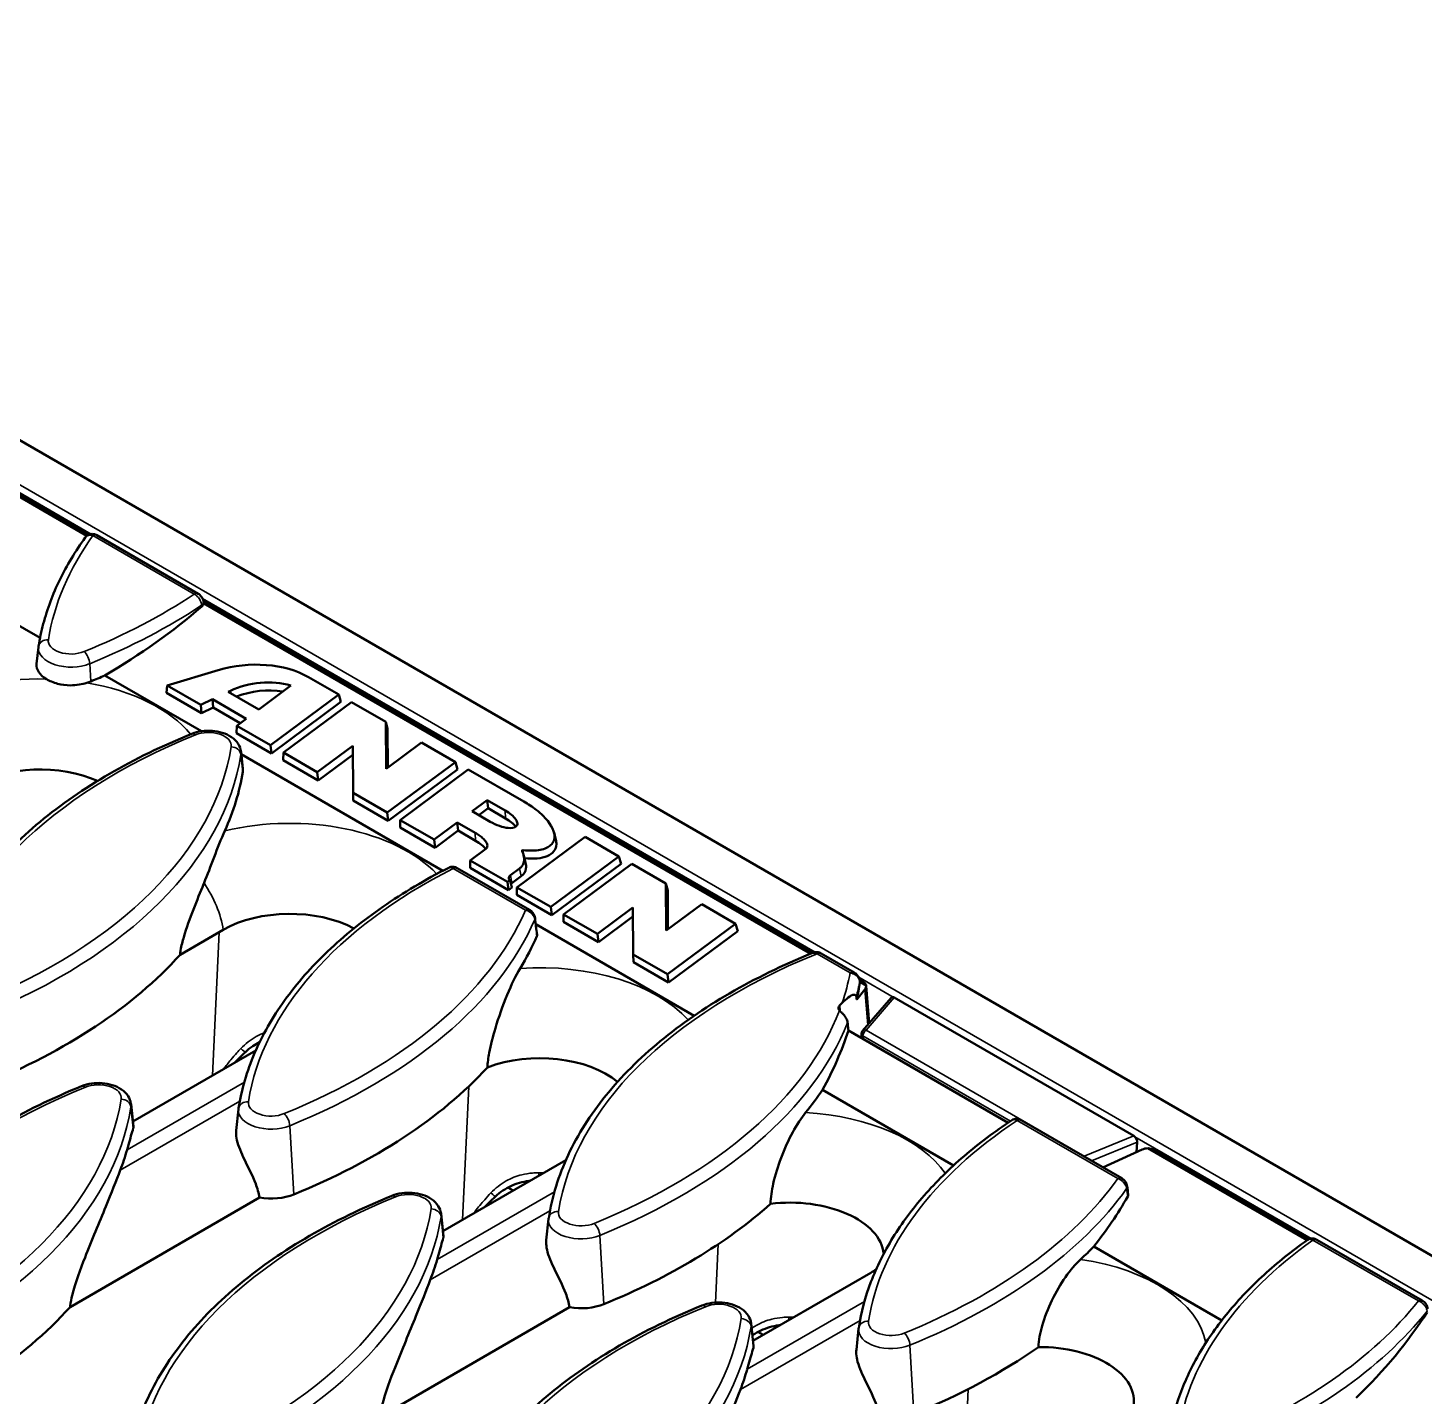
# Model space of a CAD drawing. Header units: millimetres. Extents: x 0 to 4362, y -130 to 2100.
# Drawn here: x 785.9 to 926.9, y 650 to 788.2 of the extents above; entities that cross this region are included whole.
import ezdxf

# ---------------------------------------------------------------- set-up
doc = ezdxf.new("R2010")
doc.units = ezdxf.units.MM
doc.header["$LTSCALE"] = 5
doc.layers.add('Sichtbar (ISO)', color=7, linetype='Continuous', lineweight=50)
doc.layers.add('Sichtbar schmal (ISO)', color=7, linetype='Continuous', lineweight=35)

msp = doc.modelspace()

# ---------------------------------------------------------------- linework, layer by layer
at = {"layer": 'Sichtbar (ISO)'}
for p, q in [((1066.53, 584.064), (712.976, 788.188)), ((792.067, 737.013), (777.53, 745.406)), ((791.893, 736.91), (777.556, 745.187)), ((803.121, 731.056), (792.898, 736.958)), ((787.152, 726.583), (780.019, 730.701)), ((865.205, 694.787), (803.647, 730.328)), ((803.672, 730.152), (803.663, 730.229)), ((864.996, 694.704), (803.674, 730.108)), ((786.993, 725.662), (786.811, 723.964)), ((803.454, 717.171), (793.707, 722.798)), ((799.998, 721.788), (805.132, 723.325)), ((814.264, 722.627), (817.32, 720.863)), ((799.936, 721.049), (799.998, 721.788)), ((803.472, 719.008), (799.936, 721.049)), ((803.385, 719.832), (799.998, 721.788)), ((806.154, 721.151), (806.372, 721.254)), ((809.241, 719.368), (806.154, 721.151)), ((812.484, 721.775), (809.241, 719.368)), ((817.32, 720.863), (810.442, 715.757)), ((817.543, 720.122), (817.32, 720.863)), ((804.554, 720.389), (803.385, 719.832)), ((803.472, 719.008), (803.385, 719.832)), ((804.641, 719.565), (803.472, 719.008)), ((807.964, 718.42), (804.554, 720.389)), ((804.641, 719.565), (804.554, 720.389)), ((807.378, 717.985), (804.641, 719.565)), ((817.543, 720.122), (810.543, 714.926)), ((811.745, 715.006), (818.622, 720.111)), ((818.622, 720.111), (822.07, 718.12)), ((807.007, 716.967), (807.031, 717.727)), ((807.031, 717.727), (807.964, 718.42)), ((810.442, 715.757), (807.031, 717.727)), ((822.257, 717.4), (822.07, 718.12)), ((822.07, 718.12), (822.107, 713.366)), ((810.543, 714.926), (807.007, 716.967)), ((822.257, 717.4), (822.287, 713.5)), ((807.454, 715.086), (807.636, 713.388)), ((810.543, 714.926), (810.442, 715.757)), ((811.721, 714.245), (811.745, 715.006)), ((815.156, 713.036), (811.745, 715.006)), ((818.743, 715.698), (815.156, 713.036)), ((818.779, 710.944), (818.743, 715.698)), ((822.107, 713.366), (825.693, 716.028)), ((825.693, 716.028), (829.105, 714.059)), ((827.849, 703.086), (807.479, 714.847)), ((815.257, 712.204), (811.721, 714.245)), ((818.75, 714.797), (815.257, 712.204)), ((829.105, 714.059), (822.227, 708.953)), ((829.328, 713.318), (829.105, 714.059)), ((815.257, 712.204), (815.156, 713.036)), ((829.328, 713.318), (822.328, 708.122)), ((823.53, 708.201), (830.407, 713.307)), ((830.407, 713.307), (836.002, 710.076)), ((822.227, 708.953), (818.779, 710.944)), ((818.793, 710.163), (818.779, 710.944)), ((822.328, 708.122), (818.793, 710.163)), ((830.786, 709.085), (832.308, 710.215)), ((832.409, 709.384), (831.473, 708.689)), ((832.409, 709.384), (832.308, 710.215)), ((832.308, 710.215), (834.138, 709.159)), ((834.177, 708.363), (832.409, 709.384)), ((822.328, 708.122), (822.227, 708.953)), ((823.507, 707.441), (823.53, 708.201)), ((826.942, 706.232), (823.53, 708.201)), ((829.275, 707.964), (826.942, 706.232)), ((831.104, 706.907), (829.275, 707.964)), ((829.375, 707.132), (829.275, 707.964)), ((832.615, 708.029), (830.786, 709.085)), ((827.042, 705.4), (823.507, 707.441)), ((829.375, 707.132), (827.042, 705.4)), ((831.143, 706.111), (829.375, 707.132)), ((835.315, 701.397), (842.192, 706.503)), ((839.063, 706.934), (839.249, 706.199)), ((842.192, 706.503), (845.604, 704.533)), ((827.042, 705.4), (826.942, 706.232)), ((830.601, 704.119), (832.173, 705.286)), ((830.578, 703.359), (830.601, 704.119)), ((834.366, 701.945), (830.601, 704.119)), ((835.999, 704.619), (836.185, 703.884)), ((845.604, 704.533), (838.727, 699.427)), ((845.827, 703.792), (838.827, 698.596)), ((840.029, 698.676), (846.906, 703.781)), ((845.827, 703.792), (845.604, 704.533)), ((846.906, 703.781), (850.354, 701.79)), ((836.582, 699.135), (829.282, 703.35)), ((834.467, 701.113), (830.578, 703.359)), ((835.585, 703.316), (834.651, 702.623)), ((835.747, 702.53), (834.813, 701.837)), ((834.598, 702.117), (834.366, 701.945)), ((834.467, 701.113), (834.366, 701.945)), ((834.817, 701.373), (834.467, 701.113)), ((835.292, 700.637), (835.315, 701.397)), ((838.727, 699.427), (835.315, 701.397)), ((850.541, 701.07), (850.354, 701.79)), ((850.354, 701.79), (850.391, 697.036)), ((850.541, 701.07), (850.571, 697.17)), ((838.827, 698.596), (835.292, 700.637)), ((838.827, 698.596), (838.727, 699.427)), ((850.391, 697.036), (853.977, 699.698)), ((853.977, 699.698), (857.389, 697.729)), ((840.006, 697.915), (840.029, 698.676)), ((843.441, 696.706), (840.029, 698.676)), ((847.027, 699.368), (843.441, 696.706)), ((847.034, 698.467), (843.541, 695.874)), ((847.064, 694.614), (847.027, 699.368)), ((801.294, 694.6), (805.658, 697.119)), ((853.212, 688.443), (837.222, 697.675)), ((843.541, 695.874), (840.006, 697.915)), ((843.541, 695.874), (843.441, 696.706)), ((857.389, 697.729), (850.512, 692.623)), ((857.612, 696.988), (850.612, 691.792)), ((857.612, 696.988), (857.389, 697.729)), ((850.512, 692.623), (847.064, 694.614)), ((847.077, 693.833), (847.064, 694.614)), ((850.612, 691.792), (847.077, 693.833)), ((869.369, 692.808), (866.032, 694.734)), ((850.612, 691.792), (850.512, 692.623)), ((869.633, 690.066), (870.459, 691.095)), ((870.296, 691.848), (869.929, 692.06)), ((869.953, 691.882), (869.946, 691.952)), ((869.955, 691.841), (870.587, 691.476)), ((870.588, 691.466), (870.893, 687.689)), ((867.92, 689.494), (868.164, 689.738)), ((869.595, 690.368), (869.603, 690.3)), ((870.231, 686.925), (873.116, 690.262)), ((873.418, 690.271), (897.604, 676.306)), ((868.72, 687.655), (868.712, 687.726)), ((884.931, 677.637), (868.794, 686.954)), ((809.255, 685.612), (809.15, 685.672)), ((870.14, 686.177), (870.111, 686.56)), ((796.529, 677.77), (808.947, 684.94)), ((879.412, 673.317), (866.185, 680.953)), ((796.342, 679.51), (796.584, 677.259)), ((807.196, 679.005), (806.966, 676.859)), ((896.399, 672.03), (886.239, 677.896)), ((897.96, 675.664), (897.878, 674.664)), ((894.506, 673.123), (898.459, 674.93)), ((915.111, 665.77), (899.02, 675.06)), ((899.664, 674.892), (915.285, 665.874)), ((827.843, 666.689), (840.261, 673.859)), ((790.183, 659.024), (809.322, 670.074)), ((834.937, 670.785), (834.404, 671.092)), ((827.657, 668.429), (827.898, 666.178)), ((838.511, 667.924), (838.28, 665.778)), ((926.756, 659.675), (916.107, 665.823)), ((906.5, 657.677), (893.586, 665.133)), ((859.158, 655.608), (871.047, 662.472)), ((821.497, 647.943), (840.637, 658.993)), ((858.971, 657.348), (859.213, 655.097)), ((860.19, 656.204), (859.658, 656.512)), ((869.825, 656.843), (869.595, 654.697))]:
    msp.add_line(p, q, dxfattribs=at)
msp.add_arc((870.61, 686.598), 0.5, 139.15741, 184.29153, dxfattribs=at)
for centre, major_axis, ratio, start_param, end_param in [((755.398, 752.586), (62.659, 9.076), 0.6520342, 5.2726161, 5.4877897), ((790.279, 723.84), (-3.475, 0), 0.5773503, 6.221282, 7.0556851), ((807.993, 717.973), (8.879, 1.183), 0.6531973, 0.703639, 1.8107877), ((790.279, 723.84), (-3.475, 0), 0.5773503, 2.0441249, 2.1848933), ((755.955, 751.948), (-63.043, 0), 0.5773503, 2.1848933, 2.2128478), ((809.502, 718.088), (6.011, 0.801), 0.6531973, 0.9670748, 2.0294566), ((809.602, 717.338), (-5.925, -0.789), 0.6531973, 4.2699815, 5.0796525), ((787.122, 707.821), (9.5, 0), 0.5773503, 0.9087248, 2.3561945), ((744.843, 716.372), (63.043, 0), 0.5773503, 6.025513, 6.1926871), ((804.167, 713.264), (3.475, 0), 0.5773503, 6.1926871, 6.3450887), ((835.911, 705.099), (-0.0867, -0.0116), 0.6531973, 4.3423006, 6.4970147), ((835.067, 702.383), (-0.582, -0.078), 0.6531973, 5.4160279, 6.8373485), ((835.167, 701.633), (-0.496, -0.066), 0.6531973, 5.4160279, 5.784925), ((812.375, 693.241), (9.5, 0), 0.5773503, 0.8211947, 2.3561945), ((-14577.33, 8807.176), (-12303.956, 18159.388), 0.524433, 3.9365879, 3.9366839), ((776.158, 705.291), (63.043, 0), 0.5773503, 5.945087, 6.0387427), ((744.843, 711.473), (-63.568, 0), 0.5773503, 2.1848933, 2.6638716), ((806.912, 690.846), (63.086, 9.138), 0.6520342, 6.0460877, 6.0871537), ((869.587, 691.44), (1.002, 0), 0.5761372, 0.0615695, 0.7837856), ((869.594, 691.353), (0.992, 0.136), 0.65517, 5.6770356, 6.2617141), ((873.426, 689.855), (-0.27, 0.44), 0.5635385, 5.7945313, 6.4600933), ((868.789, 689.206), (-1.002, 0), 0.5761372, 5.7600763, 6.7232668), ((806.912, 690.846), (63.086, 9.138), 0.6520342, 5.8275977, 5.972086), ((837.629, 678.66), (9.5, 0), 0.5773503, 0.5994085, 2.1622743), ((776.158, 700.392), (-63.568, 0), 0.5773503, 2.1848933, 2.6544833), ((807.472, 694.21), (63.043, 0), 0.5773503, 5.841854, 5.9103823), ((897.595, 675.901), (0.265, -0.429), 0.5902229, 0.6750083, 1.9936861), ((733.731, 680.796), (63.043, 0), 0.5773503, 6.0631154, 6.1203042), ((898.958, 674.399), (0.995, 0.136), 0.6505352, 1.4208857, 2.0055642), ((898.958, 674.482), (1, 0), 0.5785655, 0.7858838, 1.5080999), ((-11064.801, 6853.46), (-9559.726, 14110.087), 0.524407, 3.9453581, 3.9454162), ((810.482, 672.284), (-4, 0), 0.5773503, 1.2765781, 2.1848933), ((838.228, 680.765), (62.979, 9.122), 0.6520342, 5.683845, 5.8100989), ((807.472, 689.311), (-63.568, 0), 0.5773503, 2.1848933, 2.5696819), ((862.883, 664.08), (9.5, 0), 0.5773503, 0.0600704, 1.7784158), ((838.787, 683.129), (-63.043, 0), 0.5773503, 2.5828256, 2.6244264), ((765.046, 669.715), (63.043, 0), 0.5773503, 6.0631154, 6.1203042), ((733.731, 675.897), (-63.568, 0), 0.5773503, 2.1848933, 2.6638716), ((841.797, 661.203), (-4, 0), 0.5773503, 1.2765781, 2.1848933), ((869.544, 670.685), (62.873, 9.107), 0.6520342, 5.5453924, 5.7705274), ((838.787, 678.23), (-63.568, 0), 0.5773503, 2.1848933, 2.4556583), ((888.137, 649.5), (9.5, 0), 0.5773503, 6.1702612, 7.8707182), ((796.361, 658.634), (63.043, 0), 0.5773503, 6.0631154, 6.1203042)]:
    msp.add_ellipse(centre, major_axis=major_axis, ratio=ratio, start_param=start_param, end_param=end_param, dxfattribs=at)
for points, knots in [([(787.004, 725.748), (787.124, 726.507), (787.283, 727.263), (787.681, 728.767), (787.919, 729.514), (788.474, 730.997), (788.79, 731.733), (789.499, 733.189), (789.891, 733.91), (790.749, 735.334), (791.216, 736.037), (791.718, 736.73)], [5.58828531, 5.58828531, 5.58828531, 5.58828531, 5.64939392, 5.64939392, 5.71050254, 5.71050254, 5.77161115, 5.77161115, 5.83271977, 5.83271977, 5.89382838, 5.89382838, 5.89382838, 5.89382838]), ([(792.898, 736.958), (792.85, 736.986), (792.797, 737.011), (792.675, 737.055), (792.606, 737.073), (792.45, 737.092), (792.359, 737.092), (792.169, 737.057), (792.07, 737.022), (791.899, 736.921), (791.824, 736.858), (791.747, 736.77), (791.732, 736.75), (791.718, 736.73)], [0, 0, 0, 0, 0.004537776, 0.004537776, 0.009075553, 0.009075553, 0.013613329, 0.013613329, 0.017915634, 0.017915634, 0.021666045, 0.021666045, 0.022688882, 0.022688882, 0.022688882, 0.022688882]), ([(803.663, 730.229), (803.654, 730.307), (803.637, 730.377), (803.594, 730.506), (803.568, 730.565), (803.507, 730.677), (803.473, 730.729), (803.395, 730.831), (803.351, 730.879), (803.249, 730.971), (803.191, 731.016), (803.121, 731.056)], [0, 0, 0, 0, 0.005904184, 0.005904184, 0.011808368, 0.011808368, 0.017712551, 0.017712551, 0.023616735, 0.023616735, 0.029520919, 0.029520919, 0.029520919, 0.029520919]), ([(803.674, 730.108), (803.672, 730.051), (803.656, 729.992), (803.595, 729.874), (803.548, 729.815), (803.486, 729.762)], [0.065553556, 0.065553556, 0.065553556, 0.065553556, 0.091851491, 0.091851491, 0.120661478, 0.120661478, 0.120661478, 0.120661478]), ([(803.672, 730.152), (803.673, 730.142), (803.674, 730.133), (803.674, 730.118), (803.674, 730.113), (803.674, 730.108)], [0.057706067, 0.057706067, 0.057706067, 0.057706067, 0.0626372584, 0.0626372584, 0.0652883018, 0.0652883018, 0.0652883018, 0.0652883018]), ([(786.993, 725.662), (786.993, 725.668), (786.994, 725.673), (786.995, 725.685), (786.996, 725.691), (786.998, 725.702), (786.998, 725.708), (787, 725.72), (787.001, 725.725), (787.003, 725.737), (787.003, 725.742), (787.004, 725.748)], [5.559690499, 5.559690499, 5.559690499, 5.559690499, 5.565409461, 5.565409461, 5.571128423, 5.571128423, 5.576847385, 5.576847385, 5.582566347, 5.582566347, 5.588285309, 5.588285309, 5.588285309, 5.588285309]), ([(791.863, 722.054), (791.622, 721.983), (791.367, 721.922), (790.812, 721.829), (790.511, 721.801), (789.767, 721.798), (789.332, 721.855), (788.499, 722.079), (788.114, 722.248), (787.79, 722.44)], [-0.44284758, -0.44284758, -0.44284758, -0.44284758, -0.36163015, -0.36163015, -0.27132763, -0.27132763, -0.13894718, -0.13894718, 0, 0, 0, 0]), ([(775.893, 690.172), (776.231, 692.324), (776.892, 694.453), (778.829, 698.595), (780.105, 700.608), (783.221, 704.46), (785.062, 706.299), (789.249, 709.757), (791.596, 711.375), (796.725, 714.348), (799.508, 715.702), (802.467, 716.907)], [5.58828531, 5.58828531, 5.58828531, 5.58828531, 5.76152555, 5.76152555, 5.9347658, 5.9347658, 6.10800604, 6.10800604, 6.28124629, 6.28124629, 6.45448653, 6.45448653, 6.45448653, 6.45448653]), ([(802.467, 716.907), (802.786, 717.037), (803.128, 717.125), (803.827, 717.224), (804.184, 717.236), (804.887, 717.183), (805.232, 717.12), (805.892, 716.913), (806.205, 716.77), (806.754, 716.395), (806.994, 716.166), (807.31, 715.662), (807.409, 715.41), (807.449, 715.123), (807.451, 715.105), (807.454, 715.086)], [0.1713012, 0.1713012, 0.1713012, 0.1713012, 0.5447081, 0.5447081, 0.9139605, 0.9139605, 1.2818418, 1.2818418, 1.6552499, 1.6552499, 2.0093361, 2.0093361, 2.2758247, 2.2758247, 2.2942911, 2.2942911, 2.2942911, 2.2942911]), ([(836.002, 710.076), (836.458, 709.813), (836.883, 709.528), (837.512, 709.035), (837.743, 708.834), (838.663, 707.933), (839.073, 707.216), (839.124, 706.44), (839.099, 706.264), (838.978, 705.947), (838.88, 705.806), (838.63, 705.565), (838.48, 705.464), (838.12, 705.299), (837.911, 705.234), (837.19, 705.093), (836.594, 705.08), (835.935, 705.156)], [-1.5707963, -1.5707963, -1.5707963, -1.5707963, -1.2929744, -1.2929744, -1.1094559, -1.1094559, -0.4738838, -0.4738838, -0.2700097, -0.2700097, -0.0661356, -0.0661356, 0.1273485, 0.1273485, 0.3208326, 0.3208326, 0.7203944, 0.7203944, 0.7203944, 0.7203944]), ([(834.138, 709.159), (834.607, 708.888), (835.191, 708.4), (835.419, 707.844), (835.318, 707.621), (835.039, 707.413), (834.76, 707.371), (833.899, 707.446), (833.202, 707.69), (832.615, 708.029)], [-1.5707963, -1.5707963, -1.5707963, -1.5707963, -0.7853982, -0.3926991, 0, 0, 0.5890486, 0.5890486, 1.5707963, 1.5707963, 1.5707963, 1.5707963]), ([(805.805, 707.097), (805.44, 706.298), (805.071, 705.343), (804.39, 703.558), (804.053, 702.657), (803.719, 701.846)], [-0.63236248, -0.63236248, -0.63236248, -0.63236248, -0.31426587, -0.31426587, 0, 0, 0, 0]), ([(832.173, 705.286), (832.228, 705.327), (832.268, 705.375), (832.31, 705.462), (832.321, 705.498), (832.344, 705.668), (832.297, 705.818), (832.126, 706.083), (832.035, 706.191), (831.82, 706.403), (831.698, 706.506), (831.422, 706.711), (831.268, 706.813), (831.104, 706.907)], [-3.1415927, -3.1415927, -3.1415927, -3.1415927, -2.9511233, -2.9511233, -2.8253065, -2.8253065, -2.3895705, -2.3895705, -2.1100262, -2.1100262, -1.8447282, -1.8447282, -1.5707963, -1.5707963, -1.5707963, -1.5707963]), ([(835.828, 705.076), (835.872, 704.985), (835.91, 704.896), (835.961, 704.75), (835.978, 704.693), (836.043, 704.443), (836.058, 704.26), (836.027, 703.984), (836.001, 703.882), (835.924, 703.697), (835.874, 703.612), (835.749, 703.455), (835.673, 703.382), (835.585, 703.316)], [-0.6949133, -0.6949133, -0.6949133, -0.6949133, -0.6106505, -0.6106505, -0.55498972, -0.55498972, -0.36222206, -0.36222206, -0.23855288, -0.23855288, -0.12118626, -0.12118626, 0, 0, 0, 0]), ([(839.248, 706.199), (839.287, 706.043), (839.373, 705.338), (838.645, 704.393), (837.003, 704.241), (836.069, 704.342)], [-0.5803925, -0.5803925, -0.5803925, -0.5803925, -0.425201, 0.1475967, 0.708826, 0.708826, 0.708826, 0.708826]), ([(836.184, 703.884), (836.237, 703.678), (836.274, 703.146), (836.017, 702.73), (835.747, 702.53)], [-0.54920673, -0.54920673, -0.54920673, -0.54920673, -0.34745665, 0, 0, 0, 0]), ([(807.207, 679.091), (807.503, 680.972), (808.046, 682.837), (809.604, 686.483), (810.62, 688.265), (813.094, 691.706), (814.552, 693.365), (817.873, 696.528), (819.736, 698.032), (823.823, 700.854), (826.046, 702.171), (828.425, 703.383)], [5.58828531, 5.58828531, 5.58828531, 5.58828531, 5.73976506, 5.73976506, 5.89124481, 5.89124481, 6.04272456, 6.04272456, 6.1942043, 6.1942043, 6.34568405, 6.34568405, 6.34568405, 6.34568405]), ([(829.282, 703.35), (829.248, 703.37), (829.21, 703.389), (829.126, 703.424), (829.079, 703.44), (828.975, 703.465), (828.918, 703.474), (828.791, 703.479), (828.721, 703.475), (828.574, 703.446), (828.498, 703.42), (828.425, 703.383)], [0, 0, 0, 0, 0.003006332, 0.003006332, 0.006012664, 0.006012664, 0.009018996, 0.009018996, 0.012025328, 0.012025328, 0.015031659, 0.015031659, 0.015031659, 0.015031659]), ([(803.719, 701.846), (803.703, 701.807), (803.687, 701.768), (803.355, 700.959), (802.997, 700.086), (802.291, 698.265), (801.94, 697.321), (801.549, 695.965), (801.43, 695.497), (801.329, 694.893), (801.309, 694.744), (801.294, 694.6)], [1.10265107, 1.10265107, 1.10265107, 1.10265107, 1.11771854, 1.11771854, 1.4148714, 1.4148714, 1.71202425, 1.71202425, 1.84425797, 1.84425797, 1.88761898, 1.88761898, 1.88761898, 1.88761898]), ([(837.145, 698.305), (837.134, 698.401), (837.11, 698.483), (837.054, 698.626), (837.021, 698.689), (836.95, 698.801), (836.912, 698.851), (836.83, 698.944), (836.786, 698.986), (836.691, 699.065), (836.64, 699.102), (836.582, 699.135)], [0, 0, 0, 0, 0.00632804, 0.00632804, 0.012656081, 0.012656081, 0.018984121, 0.018984121, 0.025312161, 0.025312161, 0.031640201, 0.031640201, 0.031640201, 0.031640201]), ([(838.522, 668.01), (838.86, 670.162), (839.521, 672.291), (841.459, 676.433), (842.734, 678.446), (845.851, 682.298), (847.691, 684.137), (851.879, 687.595), (854.226, 689.213), (859.355, 692.186), (862.137, 693.54), (865.097, 694.745)], [5.58828531, 5.58828531, 5.58828531, 5.58828531, 5.76152555, 5.76152555, 5.9347658, 5.9347658, 6.10800604, 6.10800604, 6.28124629, 6.28124629, 6.45448653, 6.45448653, 6.45448653, 6.45448653]), ([(865.097, 694.745), (865.109, 694.75), (865.12, 694.755), (865.144, 694.764), (865.156, 694.769), (865.18, 694.778), (865.193, 694.782), (865.217, 694.791), (865.229, 694.796), (865.253, 694.805), (865.265, 694.809), (865.277, 694.813)], [0.171301222, 0.171301222, 0.171301222, 0.171301222, 0.18523411, 0.18523411, 0.199166999, 0.199166999, 0.213099887, 0.213099887, 0.227032775, 0.227032775, 0.240965663, 0.240965663, 0.240965663, 0.240965663]), ([(866.032, 694.734), (866.001, 694.752), (865.966, 694.77), (865.891, 694.802), (865.849, 694.817), (865.758, 694.842), (865.708, 694.852), (865.599, 694.863), (865.54, 694.864), (865.413, 694.851), (865.345, 694.837), (865.277, 694.813)], [0, 0, 0, 0, 0.002807933, 0.002807933, 0.005615866, 0.005615866, 0.0084238, 0.0084238, 0.011231733, 0.011231733, 0.014039666, 0.014039666, 0.014039666, 0.014039666]), ([(835.632, 693.218), (835.201, 692.51), (834.757, 691.591), (833.876, 689.446), (833.466, 688.272), (832.887, 686.332), (832.667, 685.478), (832.427, 684.196), (832.356, 683.692), (832.332, 683.214)], [-1.006934, -1.006934, -1.006934, -1.006934, -0.7077616, -0.7077616, -0.3937646, -0.3937646, -0.1524802, -0.1524802, 0, 0, 0, 0]), ([(869.946, 691.952), (869.935, 692.055), (869.91, 692.141), (869.851, 692.292), (869.816, 692.358), (869.741, 692.474), (869.701, 692.525), (869.618, 692.617), (869.575, 692.658), (869.483, 692.734), (869.433, 692.769), (869.376, 692.803), (869.372, 692.806), (869.369, 692.808)], [0, 0, 0, 0, 0.006259772, 0.006259772, 0.012974918, 0.012974918, 0.019690065, 0.019690065, 0.026405212, 0.026405212, 0.033120358, 0.033120358, 0.033575734, 0.033575734, 0.033575734, 0.033575734]), ([(868.164, 689.738), (868.358, 689.931), (868.571, 690.124), (868.989, 690.429), (869.194, 690.55), (869.438, 690.563), (869.513, 690.546), (869.57, 690.46), (869.583, 690.429), (869.591, 690.389), (869.593, 690.379), (869.595, 690.368)], [1.02240897, 1.02240897, 1.02240897, 1.02240897, 1.1385478, 1.1385478, 1.25468663, 1.25468663, 1.29853681, 1.29853681, 1.3120138, 1.3120138, 1.31586005, 1.31586005, 1.31586005, 1.31586005]), ([(867.882, 688.96), (867.925, 688.908), (867.981, 688.855), (868.059, 688.79), (868.07, 688.781), (868.081, 688.771)], [-0.174126598, -0.174126598, -0.174126598, -0.174126598, -0.14312711, -0.14312711, -0.137970745, -0.137970745, -0.137970745, -0.137970745]), ([(868.712, 687.726), (868.704, 687.804), (868.683, 687.893), (868.616, 688.084), (868.55, 688.216), (868.407, 688.438), (868.303, 688.564), (868.169, 688.695), (868.126, 688.735), (868.081, 688.771)], [0.00843399, 0.00843399, 0.00843399, 0.00843399, 0.03508812, 0.03508812, 0.07264121, 0.07264121, 0.11424483, 0.11424483, 0.13191335, 0.13191335, 0.13191335, 0.13191335]), ([(809.328, 685.763), (809.086, 685.645), (808.853, 685.51), (808.37, 685.185), (808.125, 684.988), (807.896, 684.775)], [0.39195084, 0.39195084, 0.39195084, 0.39195084, 0.49948818, 0.49948818, 0.62436022, 0.62436022, 0.62436022, 0.62436022]), ([(807.896, 684.775), (807.666, 684.561), (807.44, 684.34), (807.091, 683.986), (806.966, 683.857), (806.842, 683.725)], [1.215021696, 1.215021696, 1.215021696, 1.215021696, 1.277849631, 1.277849631, 1.313415744, 1.313415744, 1.313415744, 1.313415744]), ([(764.781, 654.596), (765.119, 656.748), (765.78, 658.877), (767.718, 663.019), (768.993, 665.032), (772.11, 668.884), (773.95, 670.723), (778.138, 674.181), (780.485, 675.799), (785.614, 678.772), (788.396, 680.126), (791.355, 681.331)], [5.58828531, 5.58828531, 5.58828531, 5.58828531, 5.76152555, 5.76152555, 5.9347658, 5.9347658, 6.10800604, 6.10800604, 6.28124629, 6.28124629, 6.45448653, 6.45448653, 6.45448653, 6.45448653]), ([(791.355, 681.331), (791.675, 681.461), (792.016, 681.549), (792.716, 681.648), (793.073, 681.66), (793.775, 681.607), (794.121, 681.544), (794.78, 681.338), (795.094, 681.194), (795.642, 680.819), (795.883, 680.591), (796.198, 680.086), (796.298, 679.834), (796.338, 679.547), (796.34, 679.529), (796.342, 679.51)], [0.1713012, 0.1713012, 0.1713012, 0.1713012, 0.5447081, 0.5447081, 0.9139605, 0.9139605, 1.2818418, 1.2818418, 1.6552499, 1.6552499, 2.0093361, 2.0093361, 2.2758247, 2.2758247, 2.2942911, 2.2942911, 2.2942911, 2.2942911]), ([(807.196, 679.005), (807.197, 679.011), (807.197, 679.016), (807.199, 679.028), (807.199, 679.034), (807.201, 679.045), (807.201, 679.051), (807.203, 679.063), (807.204, 679.068), (807.206, 679.08), (807.206, 679.086), (807.207, 679.091)], [5.559690499, 5.559690499, 5.559690499, 5.559690499, 5.565409461, 5.565409461, 5.571128423, 5.571128423, 5.576847385, 5.576847385, 5.582566347, 5.582566347, 5.588285309, 5.588285309, 5.588285309, 5.588285309]), ([(864.475, 678.663), (864.038, 678.129), (863.595, 677.449), (862.747, 675.888), (862.343, 675.01), (861.675, 673.249), (861.396, 672.359), (861.049, 670.786), (860.949, 670.1), (860.925, 669.447)], [-1.0965655, -1.0965655, -1.0965655, -1.0965655, -0.7906032, -0.7906032, -0.486598, -0.486598, -0.2130994, -0.2130994, 0, 0, 0, 0]), ([(796.562, 677.076), (796.425, 676.618), (796.26, 676.023), (796.036, 675.232), (795.989, 675.066), (795.94, 674.894)], [1.09829535, 1.09829535, 1.09829535, 1.09829535, 1.45268918, 1.45268918, 1.54121651, 1.54121651, 1.54121651, 1.54121651]), ([(796.583, 677.259), (796.585, 677.239), (796.586, 677.219), (796.583, 677.16), (796.575, 677.119), (796.562, 677.076)], [3.52470314, 3.52470314, 3.52470314, 3.52470314, 3.543240058, 3.543240058, 3.576592277, 3.576592277, 3.576592277, 3.576592277]), ([(809.322, 670.074), (809.245, 670.533), (809.108, 671.002), (808.617, 672.3), (808.177, 673.133), (807.642, 674.243), (807.485, 674.581), (807.218, 675.248), (807.109, 675.577), (806.983, 676.131), (806.947, 676.404), (806.954, 676.728), (806.959, 676.794), (806.966, 676.859)], [2.82851537, 2.82851537, 2.82851537, 2.82851537, 2.9796104, 2.9796104, 3.24690309, 3.24690309, 3.34987153, 3.34987153, 3.45283997, 3.45283997, 3.54324006, 3.54324006, 3.56691242, 3.56691242, 3.56691242, 3.56691242]), ([(869.837, 656.929), (870.082, 658.488), (870.496, 660.035), (871.653, 663.079), (872.395, 664.575), (874.191, 667.492), (875.245, 668.913), (877.644, 671.659), (878.989, 672.985), (881.948, 675.522), (883.562, 676.734), (885.298, 677.881)], [5.58828531, 5.58828531, 5.58828531, 5.58828531, 5.71380733, 5.71380733, 5.83932936, 5.83932936, 5.96485139, 5.96485139, 6.09037341, 6.09037341, 6.21589544, 6.21589544, 6.21589544, 6.21589544]), ([(886.239, 677.896), (886.201, 677.918), (886.16, 677.939), (886.066, 677.976), (886.014, 677.993), (885.898, 678.017), (885.834, 678.024), (885.691, 678.022), (885.612, 678.012), (885.452, 677.966), (885.371, 677.93), (885.298, 677.881)], [0, 0, 0, 0, 0.003280403, 0.003280403, 0.006560807, 0.006560807, 0.00984121, 0.00984121, 0.013121613, 0.013121613, 0.016402016, 0.016402016, 0.016402016, 0.016402016]), ([(795.254, 672.851), (794.851, 671.81), (794.358, 670.554), (793.144, 667.563), (792.396, 665.792), (791.251, 662.891), (790.709, 661.492), (790.314, 659.865), (790.241, 659.506), (790.192, 659.114), (790.187, 659.069), (790.183, 659.024)], [5.0571531, 5.0571531, 5.0571531, 5.0571531, 5.5983494, 5.5983494, 6.239433, 6.239433, 6.6427143, 6.6427143, 6.7428645, 6.7428645, 6.7559465, 6.7559465, 6.7559465, 6.7559465]), ([(836.652, 671.775), (836.611, 671.77), (836.57, 671.765), (836.204, 671.716), (835.887, 671.651), (835.275, 671.477), (834.982, 671.369), (834.415, 671.107), (834.142, 670.954), (833.624, 670.604), (833.378, 670.408), (833.149, 670.194)], [0.10934943, 0.10934943, 0.10934943, 0.10934943, 0.12487204, 0.12487204, 0.24974409, 0.24974409, 0.37461613, 0.37461613, 0.49948818, 0.49948818, 0.62436022, 0.62436022, 0.62436022, 0.62436022]), ([(896.952, 671.211), (896.941, 671.297), (896.92, 671.373), (896.87, 671.508), (896.84, 671.568), (896.773, 671.68), (896.737, 671.731), (896.656, 671.827), (896.613, 671.871), (896.515, 671.955), (896.461, 671.994), (896.399, 672.03)], [0, 0, 0, 0, 0.006097875, 0.006097875, 0.01219575, 0.01219575, 0.018293625, 0.018293625, 0.0243915, 0.0243915, 0.030489376, 0.030489376, 0.030489376, 0.030489376]), ([(796.096, 643.515), (796.434, 645.667), (797.095, 647.796), (799.032, 651.938), (800.308, 653.951), (803.424, 657.803), (805.265, 659.642), (809.453, 663.1), (811.799, 664.718), (816.928, 667.691), (819.711, 669.045), (822.67, 670.25)], [5.58828531, 5.58828531, 5.58828531, 5.58828531, 5.76152555, 5.76152555, 5.9347658, 5.9347658, 6.10800604, 6.10800604, 6.28124629, 6.28124629, 6.45448653, 6.45448653, 6.45448653, 6.45448653]), ([(822.67, 670.25), (822.989, 670.38), (823.331, 670.468), (824.03, 670.567), (824.387, 670.579), (825.09, 670.526), (825.435, 670.463), (826.095, 670.257), (826.408, 670.113), (826.957, 669.738), (827.197, 669.509), (827.513, 669.005), (827.612, 668.753), (827.652, 668.466), (827.655, 668.448), (827.657, 668.429)], [0.1713012, 0.1713012, 0.1713012, 0.1713012, 0.5447081, 0.5447081, 0.9139605, 0.9139605, 1.2818418, 1.2818418, 1.6552499, 1.6552499, 2.0093361, 2.0093361, 2.2758247, 2.2758247, 2.2942911, 2.2942911, 2.2942911, 2.2942911]), ([(833.149, 670.194), (832.92, 669.98), (832.694, 669.76), (832.345, 669.406), (832.22, 669.276), (832.096, 669.145)], [1.215021696, 1.215021696, 1.215021696, 1.215021696, 1.27784963, 1.27784963, 1.313415744, 1.313415744, 1.313415744, 1.313415744]), ([(897.054, 670.418), (897.055, 670.406), (897.056, 670.393), (897.058, 670.312), (897.039, 670.242), (897, 670.175)], [0.056999164, 0.056999164, 0.056999164, 0.056999164, 0.062742991, 0.062742991, 0.094204743, 0.094204743, 0.094204743, 0.094204743]), ([(838.511, 667.924), (838.511, 667.93), (838.512, 667.935), (838.513, 667.947), (838.514, 667.953), (838.515, 667.964), (838.516, 667.97), (838.518, 667.982), (838.519, 667.987), (838.52, 667.999), (838.521, 668.005), (838.522, 668.01)], [5.559690499, 5.559690499, 5.559690499, 5.559690499, 5.565409461, 5.565409461, 5.571128423, 5.571128423, 5.576847385, 5.576847385, 5.582566347, 5.582566347, 5.588285309, 5.588285309, 5.588285309, 5.588285309]), ([(827.877, 665.995), (827.74, 665.537), (827.574, 664.942), (827.351, 664.151), (827.304, 663.985), (827.255, 663.813)], [1.09829535, 1.09829535, 1.09829535, 1.09829535, 1.45268918, 1.45268918, 1.54121651, 1.54121651, 1.54121651, 1.54121651]), ([(827.898, 666.178), (827.9, 666.158), (827.901, 666.138), (827.897, 666.079), (827.89, 666.038), (827.877, 665.995)], [3.52470314, 3.52470314, 3.52470314, 3.52470314, 3.543240058, 3.543240058, 3.576592277, 3.576592277, 3.576592277, 3.576592277]), ([(840.637, 658.993), (840.559, 659.452), (840.422, 659.921), (839.932, 661.219), (839.492, 662.052), (838.957, 663.162), (838.8, 663.5), (838.532, 664.167), (838.423, 664.496), (838.298, 665.05), (838.262, 665.323), (838.269, 665.647), (838.273, 665.713), (838.28, 665.778)], [2.82851537, 2.82851537, 2.82851537, 2.82851537, 2.9796104, 2.9796104, 3.24690309, 3.24690309, 3.34987153, 3.34987153, 3.45283997, 3.45283997, 3.54324006, 3.54324006, 3.56691242, 3.56691242, 3.56691242, 3.56691242]), ([(901.152, 645.848), (901.382, 647.317), (901.764, 648.776), (902.818, 651.649), (903.491, 653.063), (905.115, 655.828), (906.067, 657.178), (908.231, 659.796), (909.444, 661.065), (912.115, 663.504), (913.571, 664.675), (915.14, 665.79)], [5.58828531, 5.58828531, 5.58828531, 5.58828531, 5.70655844, 5.70655844, 5.82483156, 5.82483156, 5.94310469, 5.94310469, 6.06137782, 6.06137782, 6.17965095, 6.17965095, 6.17965095, 6.17965095]), ([(916.107, 665.823), (916.068, 665.846), (916.024, 665.868), (915.925, 665.906), (915.87, 665.923), (915.748, 665.946), (915.68, 665.953), (915.532, 665.947), (915.452, 665.934), (915.292, 665.881), (915.211, 665.842), (915.14, 665.79)], [0, 0, 0, 0, 0.003375446, 0.003375446, 0.006750892, 0.006750892, 0.010126337, 0.010126337, 0.013501783, 0.013501783, 0.016877229, 0.016877229, 0.016877229, 0.016877229]), ([(892.242, 663.833), (891.729, 663.359), (891.212, 662.752), (890.224, 661.343), (889.755, 660.546), (888.948, 658.876), (888.602, 658), (888.153, 656.396), (888.018, 655.676), (887.978, 654.984)], [-1.0821006, -1.0821006, -1.0821006, -1.0821006, -0.7923876, -0.7923876, -0.5039885, -0.5039885, -0.2268958, -0.2268958, 0, 0, 0, 0]), ([(826.569, 661.77), (826.165, 660.729), (825.672, 659.473), (824.459, 656.482), (823.71, 654.711), (822.566, 651.81), (822.024, 650.411), (821.628, 648.784), (821.555, 648.425), (821.507, 648.033), (821.502, 647.988), (821.497, 647.943)], [5.0571531, 5.0571531, 5.0571531, 5.0571531, 5.5983494, 5.5983494, 6.239433, 6.239433, 6.6427143, 6.6427143, 6.7428645, 6.7428645, 6.7559465, 6.7559465, 6.7559465, 6.7559465]), ([(827.41, 632.434), (827.749, 634.586), (828.41, 636.715), (830.347, 640.857), (831.623, 642.87), (834.739, 646.722), (836.58, 648.561), (840.767, 652.019), (843.114, 653.637), (848.243, 656.61), (851.026, 657.964), (853.985, 659.169)], [5.58828531, 5.58828531, 5.58828531, 5.58828531, 5.76152555, 5.76152555, 5.9347658, 5.9347658, 6.10800604, 6.10800604, 6.28124629, 6.28124629, 6.45448653, 6.45448653, 6.45448653, 6.45448653]), ([(853.985, 659.169), (854.304, 659.299), (854.646, 659.387), (855.345, 659.486), (855.702, 659.498), (856.405, 659.445), (856.75, 659.382), (857.409, 659.175), (857.723, 659.032), (858.272, 658.657), (858.512, 658.428), (858.828, 657.924), (858.927, 657.672), (858.967, 657.385), (858.969, 657.367), (858.971, 657.348)], [0.1713012, 0.1713012, 0.1713012, 0.1713012, 0.5447081, 0.5447081, 0.9139605, 0.9139605, 1.2818418, 1.2818418, 1.6552499, 1.6552499, 2.0093361, 2.0093361, 2.2758247, 2.2758247, 2.2942911, 2.2942911, 2.2942911, 2.2942911]), ([(927.306, 658.838), (927.297, 658.923), (927.278, 658.999), (927.231, 659.134), (927.202, 659.196), (927.137, 659.31), (927.102, 659.362), (927.021, 659.462), (926.977, 659.508), (926.877, 659.596), (926.821, 659.638), (926.756, 659.675)], [0, 0, 0, 0, 0.006073661, 0.006073661, 0.012147322, 0.012147322, 0.018220983, 0.018220983, 0.024294644, 0.024294644, 0.030368305, 0.030368305, 0.030368305, 0.030368305]), ([(861.905, 657.195), (861.865, 657.19), (861.824, 657.185), (861.458, 657.136), (861.14, 657.071), (860.529, 656.897), (860.236, 656.789), (859.669, 656.527), (859.396, 656.374), (859.124, 656.19), (859.111, 656.181), (859.098, 656.172)], [0.10934943, 0.10934943, 0.10934943, 0.10934943, 0.12487204, 0.12487204, 0.24974409, 0.24974409, 0.37461613, 0.37461613, 0.49948818, 0.49948818, 0.5058273, 0.5058273, 0.5058273, 0.5058273]), ([(869.825, 656.843), (869.826, 656.849), (869.827, 656.854), (869.828, 656.866), (869.829, 656.872), (869.83, 656.883), (869.831, 656.889), (869.833, 656.901), (869.833, 656.906), (869.835, 656.918), (869.836, 656.923), (869.837, 656.929)], [5.559690499, 5.559690499, 5.559690499, 5.559690499, 5.565409461, 5.565409461, 5.571128423, 5.571128423, 5.576847385, 5.576847385, 5.582566347, 5.582566347, 5.588285309, 5.588285309, 5.588285309, 5.588285309]), ([(859.192, 654.914), (859.054, 654.456), (858.889, 653.861), (858.665, 653.07), (858.619, 652.904), (858.57, 652.732)], [1.09829535, 1.09829535, 1.09829535, 1.09829535, 1.45268918, 1.45268918, 1.54121651, 1.54121651, 1.54121651, 1.54121651]), ([(859.213, 655.097), (859.215, 655.077), (859.216, 655.057), (859.212, 654.998), (859.205, 654.957), (859.192, 654.914)], [3.52470314, 3.52470314, 3.52470314, 3.52470314, 3.543240058, 3.543240058, 3.576592277, 3.576592277, 3.576592277, 3.576592277]), ([(871.952, 647.912), (871.874, 648.371), (871.737, 648.84), (871.246, 650.138), (870.807, 650.971), (870.272, 652.081), (870.115, 652.419), (869.847, 653.086), (869.738, 653.415), (869.612, 653.969), (869.577, 654.242), (869.584, 654.566), (869.588, 654.632), (869.595, 654.697)], [2.82851537, 2.82851537, 2.82851537, 2.82851537, 2.9796104, 2.9796104, 3.24690309, 3.24690309, 3.34987153, 3.34987153, 3.45283997, 3.45283997, 3.54324006, 3.54324006, 3.56691242, 3.56691242, 3.56691242, 3.56691242]), ([(857.883, 650.689), (857.48, 649.648), (856.987, 648.392), (855.774, 645.401), (855.025, 643.63), (853.881, 640.729), (853.339, 639.33), (852.943, 637.703), (852.87, 637.344), (852.822, 636.952), (852.817, 636.907), (852.812, 636.862)], [5.0571531, 5.0571531, 5.0571531, 5.0571531, 5.5983494, 5.5983494, 6.239433, 6.239433, 6.6427143, 6.6427143, 6.7428645, 6.7428645, 6.7559465, 6.7559465, 6.7559465, 6.7559465])]:
    msp.add_open_spline(points, degree=3, knots=knots, dxfattribs=at)
for points, degree in [([(835.193, 707.528), (834.988, 707.803), (834.618, 708.108), (834.177, 708.363)], 3), ([(832.158, 705.277), (831.951, 705.552), (831.585, 705.856), (831.143, 706.111)], 3), ([(834.817, 701.373), (834.714, 701.716), (834.598, 702.117)], 2), ([(837.349, 696.626), (837.354, 696.578), (837.347, 696.529), (837.327, 696.482)], 3), ([(869.955, 691.841), (869.954, 691.826), (869.953, 691.811), (869.95, 691.797)], 3), ([(869.953, 691.882), (869.955, 691.868), (869.955, 691.854), (869.955, 691.841)], 3), ([(873.304, 690.315), (873.341, 690.308), (873.381, 690.292), (873.418, 690.271)], 3), ([(897.604, 676.306), (897.641, 676.285), (897.68, 676.255), (897.717, 676.22)], 3), ([(871.047, 662.472), (871.254, 662.592), (871.437, 662.71), (871.595, 662.821)], 3)]:
    msp.add_open_spline(points, degree=degree, dxfattribs=at)
for points, weights in [([(869.603, 690.3), (869.618, 690.183), (869.633, 690.066)], [1, 1.00000279167, 1.00000537019]), ([(868.794, 686.954), (868.757, 687.304), (868.72, 687.655)], [1.00000260634, 1.00000145906, 1])]:
    msp.add_rational_spline(points, weights, degree=2, dxfattribs=at)
at = {"layer": 'Sichtbar schmal (ISO)'}
for p, q in [((1062.641, 581.818), (709.087, 785.942)), ((784.995, 741.3), (792.304, 737.081)), ((792.498, 736.919), (802.721, 731.016)), ((803.557, 730.584), (865.444, 694.853)), ((792.281, 722.2), (792.176, 723.991)), ((806.418, 720.998), (806.372, 721.254)), ((807.628, 713.083), (807.446, 714.797)), ((834.177, 708.363), (834.138, 709.159)), ((831.143, 706.111), (831.104, 706.907)), ((835.979, 704.693), (835.935, 705.156)), ((828.882, 703.31), (836.182, 699.095)), ((834.813, 701.837), (834.651, 702.623)), ((835.747, 702.53), (835.585, 703.316)), ((805.246, 696.881), (804.571, 682.414)), ((865.632, 694.694), (868.969, 692.768)), ((869.835, 692.318), (873.304, 690.315)), ((869.942, 691.874), (869.95, 691.797)), ((870.459, 691.095), (870.748, 687.522)), ((870.579, 686.987), (873.418, 690.271)), ((867.971, 688.867), (867.92, 689.494)), ((892.602, 674.271), (870.579, 686.987)), ((809.255, 685.612), (809.15, 685.672)), ((870.256, 686.394), (885.159, 677.789)), ((870.278, 686.097), (870.256, 686.394)), ((795.94, 674.894), (807.788, 681.734)), ((830.453, 681.306), (829.825, 667.834)), ((807.335, 679.826), (795.254, 672.851)), ((796.562, 677.076), (796.335, 679.221)), ((812.787, 670.397), (812.379, 677.334)), ((885.839, 677.856), (895.999, 671.99)), ((897.604, 676.306), (892.602, 674.271)), ((893.352, 673.789), (897.96, 675.664)), ((897.717, 676.22), (915.52, 665.942)), ((827.255, 663.813), (839.103, 670.653)), ((834.937, 670.785), (834.404, 671.092)), ((838.65, 668.745), (826.569, 661.77)), ((827.877, 665.995), (827.649, 668.14)), ((844.102, 659.316), (843.694, 666.253)), ((915.707, 665.784), (926.356, 659.635)), ((855.644, 665.364), (855.369, 659.475)), ((858.57, 652.732), (870.417, 659.572)), ((869.965, 657.664), (857.883, 650.689)), ((859.192, 654.914), (858.964, 657.059)), ((860.19, 656.204), (859.658, 656.512)), ((875.416, 648.235), (875.009, 655.172)), ((880.895, 650.736), (880.675, 646.012))]:
    msp.add_line(p, q, dxfattribs=at)
for centre, major_axis, ratio, start_param, end_param in [((849.603, 723.181), (-61.864, 0), 0.5773503, 5.8884043, 6.1926871), ((792.498, 736.265), (0.4, 0.693), 0.5773503, 0, 0.7853982), ((755.955, 754.398), (-61.864, 0), 0.5773503, 2.1848933, 2.4279012), ((802.721, 730.363), (0.4, 0.693), 0.5773503, 0, 0.7853982), ((755.955, 753.652), (62.861, 0), 0.5773503, 5.3264859, 5.5694178), ((802.869, 730.136), (0.795, 0.092), 0.5564192, 5.5057582, 6.2831853), ((787.992, 725.593), (-0.988, 0.155), 0.8131553, 4.8395089, 6.2831853), ((790.279, 726.29), (-2.296, 0), 0.5773503, 6.1926871, 8.4680786), ((790.279, 725.544), (-3.292, 0), 0.5773503, 6.221282, 8.4680786), ((791.602, 724.39), (-0.377, 0.926), 0.4704822, 4.0864142, 5.5699441), ((787.122, 712.72), (-16.848, 0), 0.5773503, 4.6726936, 5.4977871), ((787.122, 712.72), (-16.848, 0), 0.5773503, 3.5817662, 4.4271164), ((838.492, 687.606), (-61.864, 0), 0.5773503, 5.3264859, 6.1926871), ((802.844, 715.981), (-0.377, 0.926), 0.4704822, 5.5699441, 6.2831853), ((804.167, 715.714), (2.296, 0), 0.5773503, 6.1926871, 8.4680786), ((744.843, 718.822), (61.864, 0), 0.5773503, 5.3264859, 6.1926871), ((806.454, 714.777), (0.988, -0.155), 0.8131553, 0.2143864, 1.6979163), ((804.167, 714.968), (3.292, 0), 0.5773503, 6.1926871, 6.3450887), ((744.843, 718.076), (62.861, 0), 0.5773503, 5.3264859, 6.1926871), ((812.375, 698.14), (-16.848, 0), 0.5773503, 3.6352397, 5.1130024), ((869.806, 676.525), (-61.864, 0), 0.5773503, 5.4352268, 6.1926871), ((828.882, 702.657), (0.4, 0.693), 0.5773503, 0, 0.7853982), ((800.462, 698.894), (3.75, -6.495), 0.5773503, 0.9867561, 1.6947759), ((776.158, 707.741), (61.864, 0), 0.5773503, 5.3264859, 6.0387061), ((776.158, 706.995), (62.861, 0), 0.5773503, 5.3264859, 6.0370787), ((836.182, 698.442), (0.4, 0.693), 0.5773503, 0, 0.7853982), ((836.351, 698.209), (0.794, 0.096), 0.5962174, 5.968503, 6.2831853), ((901.121, 665.444), (-61.864, 0), 0.5773503, 5.3264859, 6.1926871), ((865.474, 693.819), (-0.377, 0.926), 0.4704822, 5.5699441, 6.2831853), ((866.797, 693.552), (2.296, 0), 0.5773503, 2.1026499, 2.1848933), ((865.632, 694.041), (0.4, 0.693), 0.5773503, 0, 0.7853982), ((837.629, 683.559), (-16.848, 0), 0.5773503, 3.6177955, 4.8312216), ((807.472, 696.66), (61.864, 0), 0.5773503, 6.0881534, 6.174011), ((868.969, 692.115), (0.4, 0.693), 0.5773503, 0, 0.7853982), ((807.472, 695.914), (62.861, 0), 0.5773503, 6.1297536, 6.1716349), ((869.15, 691.869), (0.796, 0.084), 0.5649692, 6.1116223, 6.2831853), ((807.472, 696.66), (61.864, 0), 0.5773503, 5.3264859, 6.0659011), ((807.472, 695.914), (62.861, 0), 0.5773503, 5.3264859, 6.0556165), ((870.61, 686.598), (-0.378, 0.327), 0.6590674, 5.3011078, 6.2831853), ((870.61, 686.598), (0.25, 0.433), 0.5773503, 0.8726646, 2.3561945), ((870.61, 686.598), (-0.499, -0.037), 0.5229162, 0, 0.7441352), ((806.531, 686.237), (1.365, -1.462), 0.0718392, 5.5092616, 6.2831853), ((827.38, 652.03), (-61.864, 0), 0.5773503, 5.3264859, 6.1926871), ((791.733, 680.405), (-0.377, 0.926), 0.4704822, 5.5699441, 6.2831853), ((793.056, 680.138), (2.296, 0), 0.5773503, 6.1926871, 8.4680786), ((733.731, 683.246), (61.864, 0), 0.5773503, 5.3264859, 6.1926871), ((795.343, 679.201), (0.988, -0.155), 0.8131553, 0.2143864, 1.6979163), ((808.195, 678.936), (-0.988, 0.155), 0.8131553, 4.8395089, 6.2831853), ((810.482, 679.633), (-2.296, 0), 0.5773503, 6.1926871, 8.4680786), ((733.731, 682.501), (62.861, 0), 0.5773503, 5.3264859, 6.1926871), ((793.056, 679.392), (3.292, 0), 0.5773503, 6.1926871, 6.3450887), ((810.482, 678.887), (-3.292, 0), 0.5773503, 6.221282, 8.4680786), ((811.805, 677.733), (-0.377, 0.926), 0.4704822, 4.0864142, 5.5699441), ((862.883, 668.979), (16.848, 0), 0.5773503, 0.3731307, 1.4761676), ((932.436, 654.362), (-61.864, 0), 0.5773503, 5.5653269, 6.1926871), ((885.839, 677.203), (0.4, 0.693), 0.5773503, 0, 0.7853982), ((892.633, 673.883), (-0.25, -0.433), 0.5773503, 4.0142573, 4.1213915), ((892.633, 673.883), (0.188, -0.463), 0.3530736, 2.1174917, 2.4093638), ((837.516, 673.827), (0.01, -2), 0.0071755, 0.6897483, 0.9029385), ((837.629, 666.328), (-10.844, 0), 0.5773503, 4.6733555, 4.7211773), ((838.787, 685.579), (61.864, 0), 0.5773503, 5.3264859, 5.8929039), ((895.999, 671.337), (0.4, 0.693), 0.5773503, 0, 0.7853982), ((896.159, 671.109), (0.794, 0.102), 0.5909015, 5.819839, 6.2831853), ((858.695, 640.949), (-61.864, 0), 0.5773503, 5.3264859, 6.1926871), ((823.047, 669.324), (-0.377, 0.926), 0.4704822, 5.5699441, 6.2831853), ((824.37, 669.057), (2.296, 0), 0.5773503, 6.1926871, 8.4680786), ((831.785, 671.656), (1.365, -1.462), 0.0718392, 5.5092616, 6.2831853), ((838.787, 684.833), (62.861, 0), 0.5773503, 5.3264859, 5.8918442), ((765.046, 672.165), (61.864, 0), 0.5773503, 5.3264859, 6.1926871), ((826.657, 668.12), (0.988, -0.155), 0.8131553, 0.2143864, 1.6979163), ((824.37, 668.311), (3.292, 0), 0.5773503, 6.1926871, 6.3450887), ((839.51, 667.855), (-0.988, 0.155), 0.8131553, 4.8395089, 6.2831853), ((841.797, 668.552), (-2.296, 0), 0.5773503, 6.1926871, 8.4680786), ((765.046, 671.42), (62.861, 0), 0.5773503, 5.3264859, 6.1926871), ((841.797, 667.806), (-3.292, 0), 0.5773503, 6.221282, 8.4680786), ((843.12, 666.652), (-0.377, 0.926), 0.4704822, 4.0864142, 5.5699441), ((963.751, 643.281), (-61.864, 0), 0.5773503, 5.6016293, 6.1926871), ((915.707, 665.13), (0.4, 0.693), 0.5773503, 0, 0.7853982), ((888.137, 654.399), (16.848, 0), 0.5773503, 0.1039466, 1.3246667), ((874.797, 655.977), (-3.75, 6.495), 0.5773503, 6.159694, 6.2831853), ((890.01, 629.868), (-61.864, 0), 0.5773503, 5.3264859, 6.1926871), ((854.362, 658.243), (-0.377, 0.926), 0.4704822, 5.5699441, 6.2831853), ((855.685, 657.976), (2.296, 0), 0.5773503, 6.1926871, 8.4680786), ((870.102, 674.498), (-61.864, 0), 0.5773503, 2.1848933, 2.7124302), ((870.102, 673.752), (62.861, 0), 0.5773503, 5.3264859, 5.852993), ((926.356, 658.982), (0.4, 0.693), 0.5773503, 0, 0.7853982), ((796.361, 661.084), (61.864, 0), 0.5773503, 5.3264859, 6.1926871), ((857.972, 657.039), (0.988, -0.155), 0.8131553, 0.2143864, 1.6979163), ((855.685, 657.23), (3.292, 0), 0.5773503, 6.1926871, 6.3450887), ((862.77, 659.246), (0.01, -2), 0.0071755, 0.6897483, 0.9029385), ((862.883, 651.747), (-10.844, 0), 0.5773503, 4.6733555, 4.7211773), ((870.825, 656.774), (-0.988, 0.155), 0.8131553, 4.8395089, 6.2831853), ((873.112, 657.471), (-2.296, 0), 0.5773503, 6.1926871, 8.4680786), ((796.361, 660.339), (62.861, 0), 0.5773503, 5.3264859, 6.1926871), ((873.112, 656.725), (-3.292, 0), 0.5773503, 6.221282, 8.4680786), ((874.435, 655.571), (-0.377, 0.926), 0.4704822, 4.0864142, 5.5699441)]:
    msp.add_ellipse(centre, major_axis=major_axis, ratio=ratio, start_param=start_param, end_param=end_param, dxfattribs=at)
for points, knots in [([(791.718, 736.73), (791.732, 736.751), (791.748, 736.77), (791.791, 736.813), (791.819, 736.836), (791.867, 736.869), (791.887, 736.881), (791.948, 736.912), (791.992, 736.928), (792.113, 736.958), (792.192, 736.965), (792.348, 736.955), (792.423, 736.941), (792.498, 736.919)], [-0.022688882, -0.022688882, -0.022688882, -0.022688882, -0.020553148, -0.020553148, -0.017450786, -0.017450786, -0.01551181, -0.01551181, -0.011633857, -0.011633857, -0.005429133, -0.005429133, 0, 0, 0, 0]), ([(802.721, 731.016), (802.767, 730.993), (802.813, 730.964), (802.932, 730.879), (803.002, 730.817), (803.173, 730.632), (803.265, 730.498), (803.411, 730.202), (803.458, 730.039), (803.471, 729.892)], [-0.029520919, -0.029520919, -0.029520919, -0.029520919, -0.025830804, -0.025830804, -0.01992662, -0.01992662, -0.010479926, -0.010479926, 0, 0, 0, 0]), ([(828.426, 703.383), (828.469, 703.405), (828.519, 703.417), (828.631, 703.416), (828.693, 703.402), (828.799, 703.358), (828.841, 703.336), (828.882, 703.31)], [-0.015031659, -0.015031659, -0.015031659, -0.015031659, -0.009596662, -0.009596662, -0.003691024, -0.003691024, 0, 0, 0, 0]), ([(836.182, 699.095), (836.334, 699.062), (836.489, 698.996), (836.757, 698.814), (836.873, 698.702), (837.016, 698.493), (837.06, 698.407), (837.106, 698.263), (837.118, 698.208), (837.124, 698.154)], [-0.031640201, -0.031640201, -0.031640201, -0.031640201, -0.02040793, -0.02040793, -0.010283065, -0.010283065, -0.003955025, -0.003955025, 0, 0, 0, 0]), ([(837.124, 698.154), (837.175, 697.732), (837.226, 697.311), (837.294, 696.754), (837.31, 696.618), (837.327, 696.482)], [-0.89321688, -0.89321688, -0.89321688, -0.89321688, -0.73467088, -0.73467088, -0.68344893, -0.68344893, -0.68344893, -0.68344893]), ([(865.278, 694.813), (865.309, 694.824), (865.342, 694.828), (865.427, 694.819), (865.479, 694.8), (865.565, 694.748), (865.599, 694.723), (865.632, 694.694)], [-0.014039666, -0.014039666, -0.014039666, -0.014039666, -0.009707854, -0.009707854, -0.00373379, -0.00373379, 0, 0, 0, 0]), ([(868.969, 692.768), (869.022, 692.76), (869.076, 692.747), (869.215, 692.706), (869.3, 692.671), (869.512, 692.555), (869.637, 692.457), (869.846, 692.204), (869.925, 692.037), (869.942, 691.874)], [-0.033575734, -0.033575734, -0.033575734, -0.033575734, -0.029378767, -0.029378767, -0.02266362, -0.02266362, -0.011919385, -0.011919385, 0, 0, 0, 0]), ([(809.819, 686.726), (809.531, 686.616), (809.25, 686.485), (808.415, 686.014), (807.891, 685.602), (807.434, 685.123)], [0.29482436, 0.29482436, 0.29482436, 0.29482436, 0.40271234, 0.40271234, 0.62436022, 0.62436022, 0.62436022, 0.62436022]), ([(807.434, 685.123), (807.301, 684.984), (807.17, 684.843), (806.832, 684.47), (806.627, 684.236), (806.166, 683.687), (805.913, 683.371), (805.667, 683.046)], [1.2150217, 1.2150217, 1.2150217, 1.2150217, 1.25428916, 1.25428916, 1.31711709, 1.31711709, 1.39793084, 1.39793084, 1.39793084, 1.39793084]), ([(885.298, 677.881), (885.311, 677.89), (885.324, 677.897), (885.372, 677.92), (885.408, 677.932), (885.509, 677.948), (885.576, 677.945), (885.71, 677.914), (885.774, 677.89), (885.839, 677.856)], [-0.016402016, -0.016402016, -0.016402016, -0.016402016, -0.014823861, -0.014823861, -0.011117896, -0.011117896, -0.005188351, -0.005188351, 0, 0, 0, 0]), ([(837.534, 672.588), (837.314, 672.587), (837.094, 672.577), (836.52, 672.525), (836.168, 672.467), (835.27, 672.244), (834.737, 672.036), (833.669, 671.434), (833.144, 671.021), (832.687, 670.542)], [0, 0, 0, 0, 0.07804503, 0.07804503, 0.20291707, 0.20291707, 0.40271234, 0.40271234, 0.62436022, 0.62436022, 0.62436022, 0.62436022]), ([(895.999, 671.99), (896.052, 671.975), (896.105, 671.955), (896.241, 671.892), (896.324, 671.843), (896.526, 671.693), (896.638, 671.575), (896.819, 671.3), (896.88, 671.139), (896.895, 670.99)], [-0.030489376, -0.030489376, -0.030489376, -0.030489376, -0.026678204, -0.026678204, -0.020580328, -0.020580328, -0.010823728, -0.010823728, 0, 0, 0, 0]), ([(832.687, 670.542), (832.475, 670.319), (832.265, 670.091), (832.058, 669.857), (831.728, 669.482), (831.407, 669.094), (831.095, 668.693), (831.037, 668.618), (830.979, 668.542), (830.921, 668.466)], [1.2150217, 1.2150217, 1.2150217, 1.2150217, 1.27807602, 1.27807602, 1.27807602, 1.37896293, 1.37896293, 1.37896293, 1.39793084, 1.39793084, 1.39793084, 1.39793084]), ([(915.139, 665.79), (915.193, 665.828), (915.255, 665.852), (915.44, 665.876), (915.574, 665.849), (915.707, 665.784)], [-0.016877229, -0.016877229, -0.016877229, -0.016877229, -0.010528679, -0.010528679, 0, 0, 0, 0]), ([(926.356, 659.635), (926.408, 659.619), (926.461, 659.598), (926.596, 659.532), (926.677, 659.481), (926.876, 659.325), (926.986, 659.206), (927.162, 658.927), (927.22, 658.766), (927.235, 658.617)], [-0.030368305, -0.030368305, -0.030368305, -0.030368305, -0.026572267, -0.026572267, -0.020498606, -0.020498606, -0.010780748, -0.010780748, 0, 0, 0, 0]), ([(862.788, 658.008), (862.568, 658.007), (862.347, 657.997), (861.774, 657.945), (861.422, 657.887), (860.524, 657.664), (859.991, 657.455), (859.327, 657.081), (859.172, 656.985), (859.022, 656.882)], [0, 0, 0, 0, 0.07804503, 0.07804503, 0.20291707, 0.20291707, 0.40271234, 0.40271234, 0.46483237, 0.46483237, 0.46483237, 0.46483237])]:
    msp.add_open_spline(points, degree=3, knots=knots, dxfattribs=at)
for points in [[(803.471, 729.892), (803.476, 729.849), (803.481, 729.806), (803.486, 729.762)], [(896.895, 670.99), (896.93, 670.719), (896.965, 670.447), (897, 670.175)]]:
    msp.add_open_spline(points, degree=3, dxfattribs=at)

doc.saveas('drawing.dxf')
